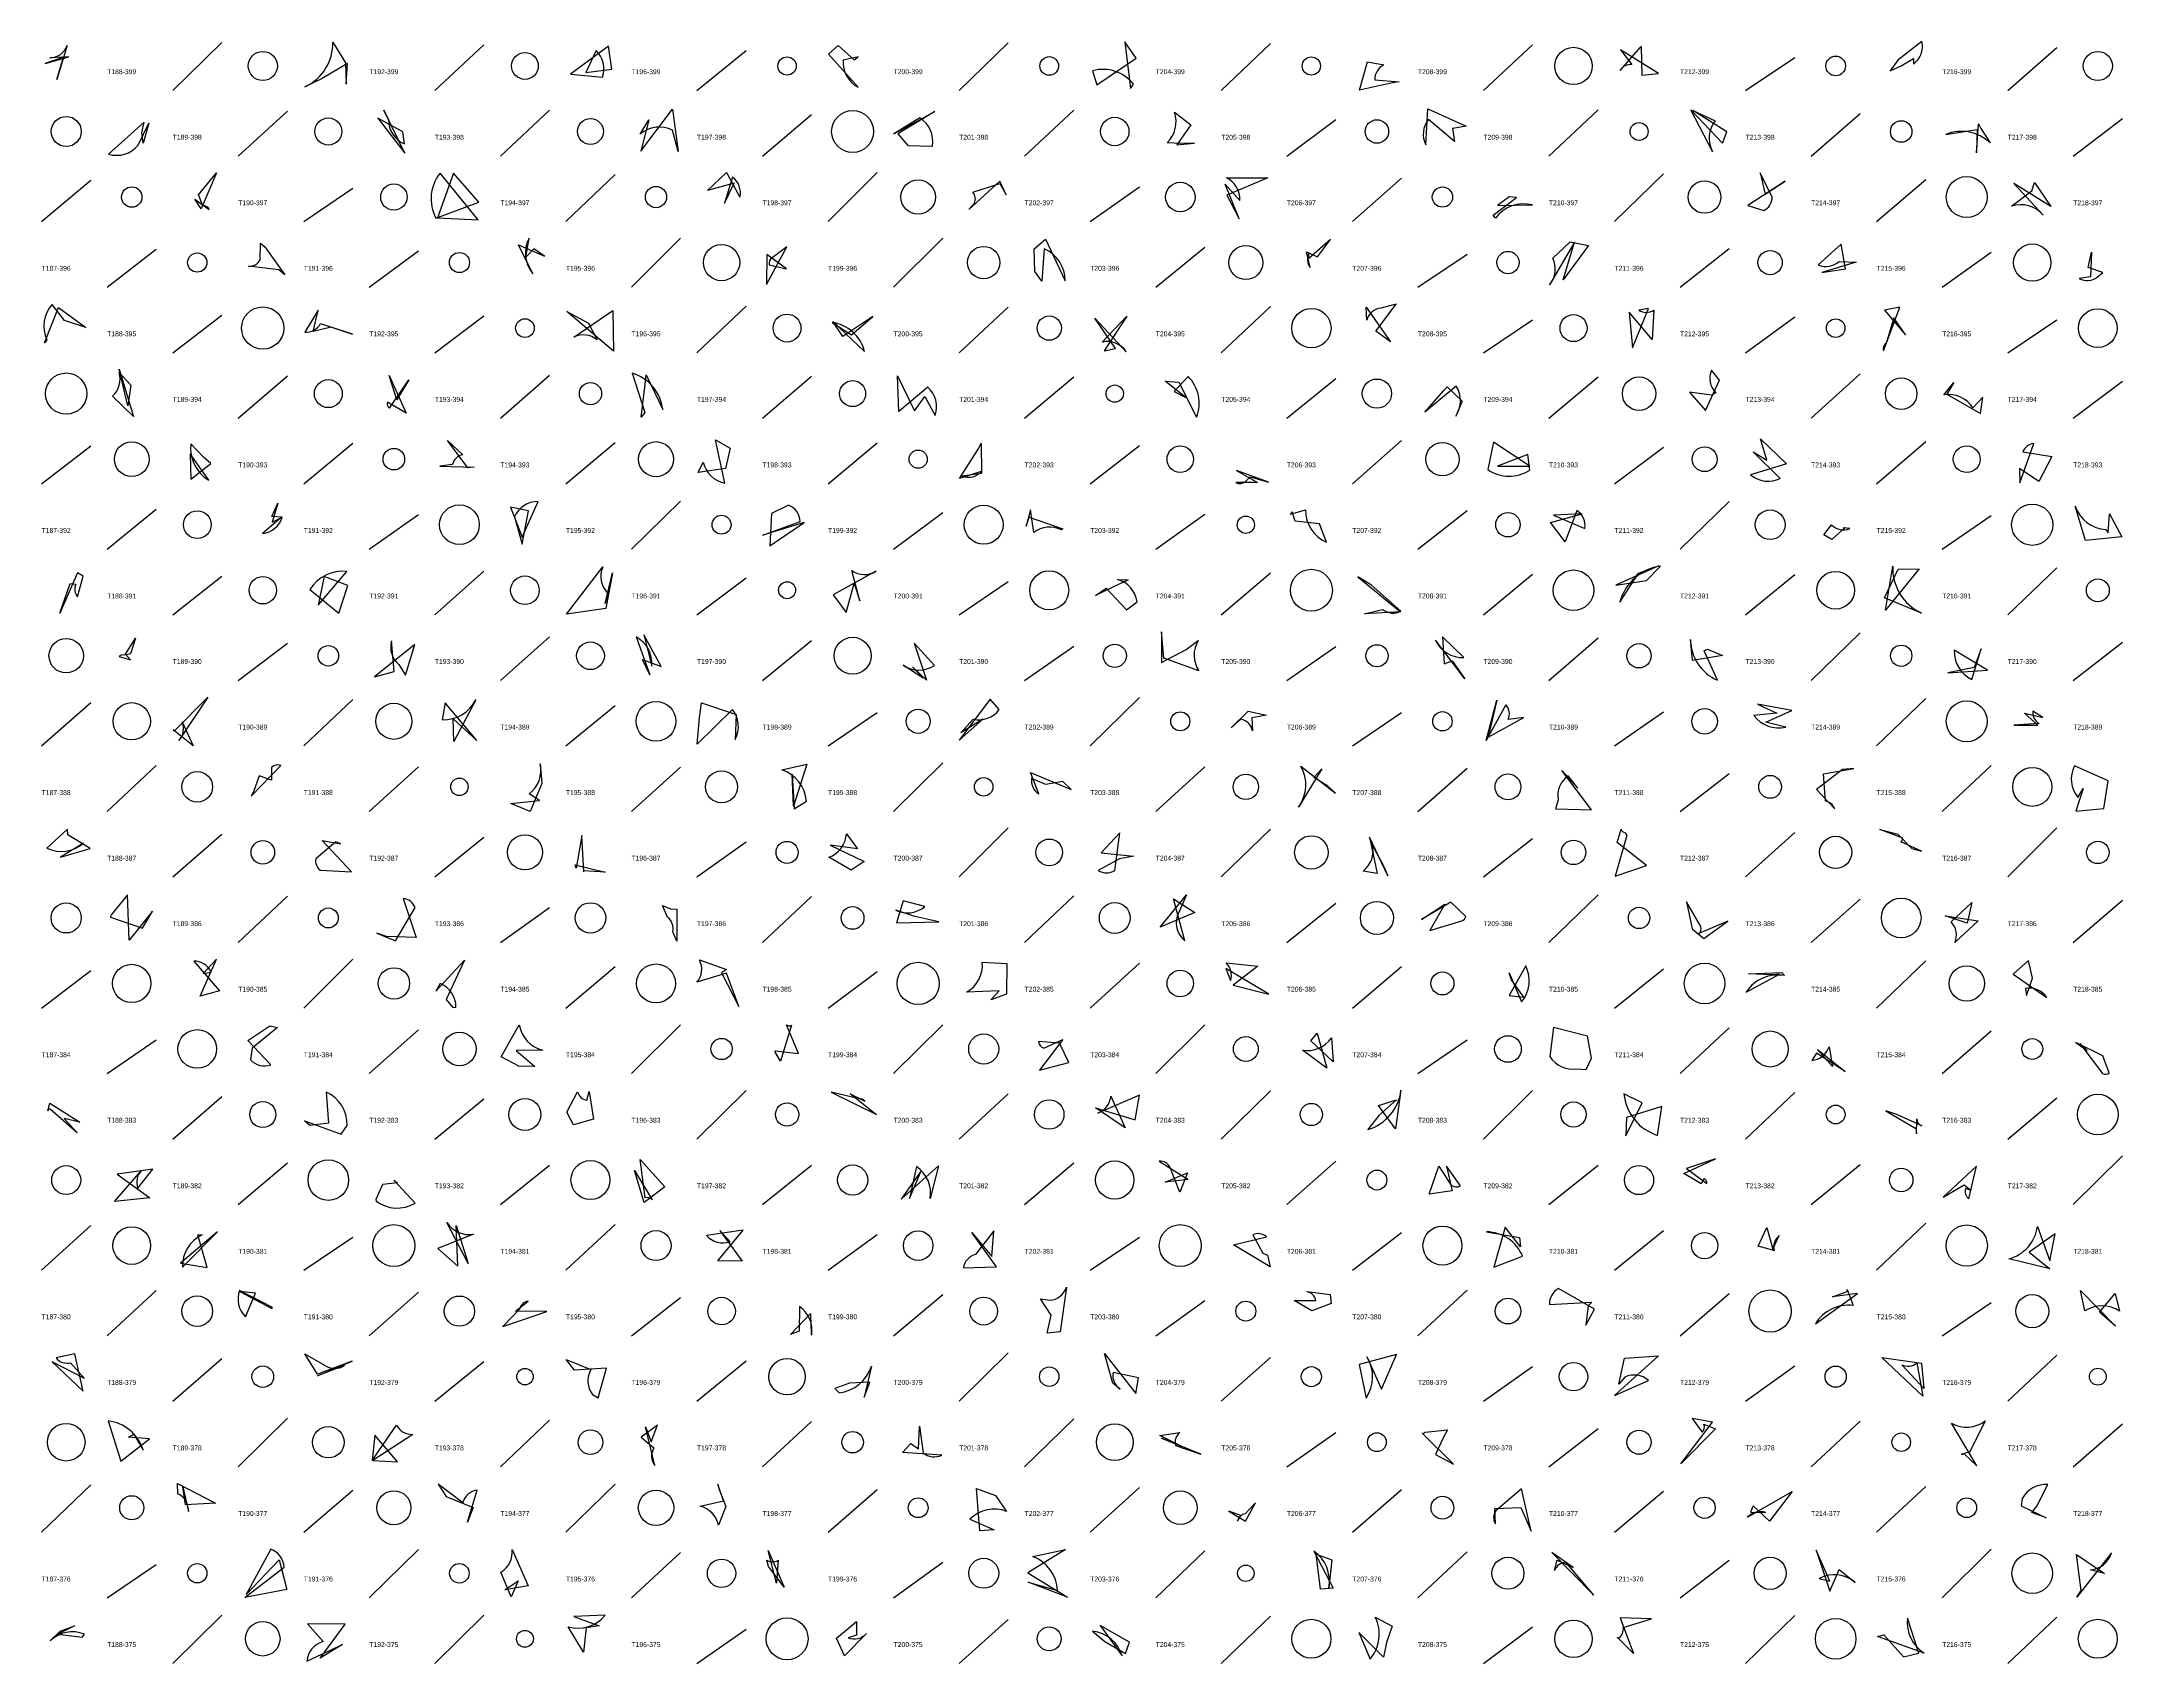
# Model space of a CAD drawing. Header units: millimetres. Extents: x -1 to 9990, y 0 to 15990.
# Drawn here: x 7480 to 8750, y 15000 to 15990 of the extents above; entities that cross this region are included whole.
import ezdxf

# ---------------------------------------------------------------- set-up
doc = ezdxf.new("R2010")
doc.units = ezdxf.units.MM
doc.layers.add('TEXT', color=3, linetype='Continuous')
doc.layers.add('WALL', color=1, linetype='Continuous')

msp = doc.modelspace()

# ---------------------------------------------------------------- linework, layer by layer
for points in [[(7666.6, 15976.6), (7651.3, 15967.4), (7640.7, 15962.3, 0.3), (7657.8, 15989.6), (7665.5, 15976.9), (7665.8, 15963.8)], [(8141.1, 15989.8), (8144.7, 15961.2), (8146.5, 15963.8, 0.3), (8121.5, 15972.1), (8124, 15963.4), (8148, 15979.7)], [(8614.9, 15975), (8622.5, 15979.5), (8622.5, 15976.2, 0.3), (8627.6, 15989.9), (8613, 15978.6), (8608.2, 15972)], [(7482.2, 15976.6), (7496.7, 15980.5), (7485, 15979.9, 0.3), (7495.6, 15987.4), (7489.2, 15966.8), (7493.3, 15980.4)], [(7825.9, 15987.1), (7802.8, 15969.9), (7822.3, 15968.2, 0.3), (7818.4, 15984.5), (7812.2, 15971), (7828.1, 15973.1)], [(7975.9, 15978.8), (7978.4, 15980.5), (7969.2, 15978.6, 0.3), (7978.4, 15962), (7960.2, 15982.3), (7966.2, 15987.4)], [(8284.4, 15960.3), (8289.3, 15977.6), (8299.2, 15975.6, 0.3), (8293.7, 15966.6), (8308.5, 15965.3), (8304.6, 15964.7)], [(8466.9, 15970.5), (8443.7, 15984.9), (8450.6, 15975.8, 0.3), (8443.4, 15972.3), (8456.3, 15986.9), (8456.6, 15969.3)], [(7541.1, 15934.1), (7542.6, 15940.7), (7520.8, 15921.2, 0.3), (7538.9, 15926.6), (7545.4, 15940), (7542, 15927.9)], [(7701.6, 15921.7), (7688.9, 15948.1), (7691.7, 15942.4, 0.3), (7701.4, 15927.4), (7700.5, 15934.7), (7685.3, 15943.2)], [(7865.1, 15948.6), (7868.5, 15922.8), (7865.1, 15935.8, 0.3), (7845.3, 15933.4), (7850.6, 15942.1), (7845.8, 15922.9)], [(8002.6, 15933.6), (8008.7, 15926.5), (8023.7, 15926.1, 0.3), (8016.1, 15943.3), (8000.1, 15933.6), (8025.1, 15947.3)], [(8183.6, 15927.9), (8175.4, 15927.6), (8166.9, 15928.1, 0.3), (8171.4, 15946.8), (8181.5, 15939.1), (8172.8, 15926.8)], [(8341.1, 15936.9), (8342.3, 15928.8), (8326.5, 15942.3, 0.3), (8324.8, 15926.9), (8326.1, 15948.8), (8349.5, 15938.2)], [(8508.5, 15934.9), (8487.8, 15947.8), (8501.5, 15941.5, 0.3), (8499.9, 15922.7), (8486.7, 15948.3), (8506, 15927.9)], [(8662.1, 15939.6), (8663.6, 15936.8), (8669.2, 15928, 0.3), (8642.2, 15933.2), (8661.3, 15936.3), (8660.9, 15922)], [(7577.3, 15887.9), (7573.6, 15893.6), (7582.3, 15887.4, 0.3), (7578.5, 15889.7), (7575.7, 15896.4), (7586.8, 15909.7)], [(7721.6, 15882.4), (7746.5, 15881.1), (7723.2, 15909.6, 0.3), (7720.7, 15882.2), (7746.9, 15891.9), (7731.3, 15909.5)], [(7886.4, 15898.9), (7898, 15910), (7906.2, 15895, 0.3), (7901.7, 15907.1), (7896.7, 15891.3), (7902.6, 15903.4)], [(8064.9, 15904.7), (8046, 15887.4), (8049.3, 15891.2, 0.3), (8048.4, 15898), (8064.8, 15903.3), (8068.7, 15896.3)], [(8210.9, 15881.7), (8202.3, 15902.8), (8211.3, 15892.9, 0.3), (8203.2, 15906.8), (8228.4, 15906.8), (8203.5, 15896.2)], [(8544.1, 15904.6), (8521.3, 15889.9), (8531.1, 15886.7, 0.3), (8536.2, 15895), (8529, 15909.8), (8532, 15896.8)], [(8706.3, 15889.2), (8683.8, 15903.2), (8701.6, 15884, 0.3), (8682.3, 15889.5), (8694.8, 15898.8), (8696.4, 15903.8)], [(8375.7, 15895.2), (8368.5, 15889.9), (8389.9, 15890.2, 0.3), (8367.3, 15882.2), (8365.9, 15883.9), (8380.2, 15894.8)], [(7628.5, 15847.6), (7624.7, 15850.5), (7606.3, 15852.8, 0.3), (7613.4, 15856.7), (7613.6, 15866.9), (7616.2, 15864.6)], [(7780.5, 15863.4), (7775.6, 15858.3), (7777.5, 15869.9, 0.3), (7779.8, 15848.2), (7771, 15865.8), (7787, 15858.9)], [(7922.4, 15841.6), (7934.8, 15864.6), (7925.9, 15857.9, 0.3), (7924, 15853.7), (7934.7, 15851.2), (7922.7, 15860)], [(8085.9, 15863.3), (8092.8, 15869.2), (8104.7, 15843.9, 0.3), (8092, 15863.4), (8090.5, 15843.7), (8086.3, 15849.6)], [(8266.6, 15869), (8253.5, 15857.4), (8253.5, 15860.7, 0.3), (8254.3, 15852), (8252.1, 15861.5), (8258.7, 15858.5)], [(8408.7, 15844.4), (8415.6, 15867.5), (8400.4, 15841.5, 0.3), (8402.3, 15857.7), (8413, 15867.7), (8424.1, 15865.4)], [(8581.1, 15851.1), (8578.3, 15866.3), (8564.4, 15853.6, 0.3), (8577.1, 15855.7), (8587.6, 15855.2), (8566.6, 15848.9)], [(8731.2, 15861.3), (8730.5, 15846.2), (8723.6, 15845.2, 0.3), (8734.7, 15846.1), (8738, 15848.9), (8729.2, 15852)], [(7506.9, 15815.3), (7494, 15819.6), (7486.5, 15829.4, 0.3), (7483.2, 15807.9), (7481.7, 15806.1), (7490.3, 15827.6)], [(7645.7, 15812.9), (7648.8, 15825.9), (7640.6, 15812.6, 0.3), (7650.3, 15817.9), (7669.8, 15811.4), (7656.8, 15815.5)], [(7800.6, 15825.2), (7813.8, 15818.1), (7819.1, 15807.8, 0.3), (7804.9, 15809.5), (7828.6, 15825.8), (7829.1, 15801)], [(8294.3, 15813.1), (8306.8, 15829.6), (8297.3, 15827.2, 0.3), (8288.8, 15819.9), (8288.4, 15827.7), (8303.2, 15806.7)], [(8450.9, 15802.9), (8460.7, 15827), (8454.8, 15825.9, 0.3), (8464, 15826), (8463, 15808.1), (8449, 15824.7)], [(8617.6, 15810.8), (8610.6, 15821.2), (8606.1, 15806.3, 0.3), (8604.2, 15801.2), (8614.1, 15827.8), (8604.8, 15825.9)], [(7969, 15809.9), (7963, 15819.1), (7982.3, 15800.7, 0.3), (7962.5, 15818.5), (7974.3, 15810.9), (7987.4, 15822.1)], [(8135.5, 15802.6), (8122.8, 15821), (8142, 15800.6, 0.3), (8127.3, 15806.5), (8142.3, 15822.3), (8128.5, 15801.1)], [(7527.3, 15789.9), (7536, 15761.1), (7523.2, 15773.5, 0.3), (7527.3, 15787.9), (7534.4, 15780.2), (7532.7, 15767.5)], [(7848.2, 15778.9), (7849, 15786.4), (7859.1, 15765.3, 0.3), (7840.4, 15787.5), (7848.1, 15763.5), (7846, 15760.6)], [(8495.6, 15764.8), (8504.1, 15783.2), (8499.2, 15789.3, 0.3), (8501.8, 15775.5), (8499.3, 15774), (8485.7, 15776)], [(7692.2, 15786), (7702.6, 15763.1), (7691.1, 15769.8, 0.3), (7692.3, 15766.2), (7704.2, 15783.4), (7696.9, 15771.2)], [(8012.8, 15764.6), (8019.1, 15773.3), (8025.4, 15761.7, 0.3), (8020.9, 15778.9), (8003.3, 15764.2), (8002.3, 15785.9)], [(8165.7, 15782.6), (8174.2, 15782.1), (8184.9, 15760.7, 0.3), (8179.7, 15785.5), (8171.2, 15776.3), (8178.4, 15772.6)], [(8337.8, 15779.1), (8347.1, 15770.5), (8343.1, 15761.3, 0.3), (8343.4, 15779.6), (8324.3, 15763.6), (8335.8, 15776.9)], [(8663.4, 15762.8), (8664.9, 15772.8), (8658.8, 15766.3, 0.3), (8641.1, 15774.2), (8647.1, 15781.9), (8642.8, 15774.7)], [(7583.3, 15732.3), (7578.8, 15736.3), (7571.1, 15744.3, 0.3), (7582, 15722.2), (7570.7, 15738.3), (7571.1, 15722.7)], [(7740.1, 15729.8), (7727.7, 15746.5), (7737, 15737.7, 0.3), (7730.8, 15731.8), (7723.1, 15730.8), (7744.1, 15730.2)], [(7897.4, 15729.3), (7880.7, 15726.9), (7883.8, 15733.2, 0.3), (7897.1, 15720.4), (7891.4, 15746.9), (7900.2, 15741.7)], [(8053.4, 15744.8), (8053.6, 15726.3), (8041.6, 15724.7, 0.3), (8054.1, 15727.7), (8040.2, 15723.2), (8052, 15741.7)], [(8388.4, 15730.8), (8366.2, 15745.3), (8362.6, 15728.7, 0.3), (8388.4, 15728.3), (8387.2, 15737.8), (8368.7, 15730.7)], [(8529.1, 15747.4), (8544.9, 15732.1), (8523, 15725.5, 0.3), (8541.2, 15723.3), (8524.7, 15739.4), (8532.9, 15734.4)], [(8687.2, 15729.4), (8687.4, 15720.6), (8695.9, 15744.5, 0.3), (8689.3, 15739.4), (8707, 15736.7), (8699.1, 15721.4)], [(8209.2, 15728), (8222.2, 15720.8), (8208.8, 15720.7, 0.3), (8214.8, 15721.4), (8217.6, 15724.2), (8228.9, 15721)], [(7620.8, 15696.5), (7626.1, 15699.3), (7614.9, 15689.6, 0.3), (7626.9, 15699.7), (7620.6, 15700), (7624.2, 15708.1)], [(7766.1, 15705.8), (7773.4, 15687.3), (7783, 15709.1, 0.3), (7768.6, 15699.8), (7773.3, 15683.1), (7777.2, 15703.5)], [(7945.5, 15696.3), (7920.1, 15688.6), (7943, 15696.9, 0.3), (7935.9, 15706.9), (7925.5, 15701.8), (7924.5, 15682.2)], [(8082.8, 15699.6), (8103.3, 15692.5), (8102.4, 15691.8, 0.3), (8085.6, 15690.2), (8083.6, 15704.1), (8080.9, 15694.1)], [(8243.3, 15702.9), (8242.2, 15701.5), (8251.4, 15704, 0.3), (8264.2, 15684.3), (8259.9, 15695.6), (8245.1, 15697.1)], [(8420.3, 15701.6), (8402.8, 15700.8), (8421.9, 15692.7, 0.3), (8417, 15703.7), (8409.8, 15684.6), (8401, 15696.4)], [(8749.7, 15687.7), (8727.4, 15685.4), (8721.1, 15706.3, 0.3), (8739.9, 15692), (8741.3, 15690.1), (8742.2, 15701.7)], [(8572.7, 15686), (8567.7, 15688.9), (8572.5, 15694.9, 0.3), (8583.6, 15692.6), (8579.6, 15693), (8580.8, 15693.2)], [(7491.1, 15641.1), (7497.4, 15659.1), (7500.9, 15658.7, 0.3), (7502, 15651), (7505.4, 15663.5), (7501.9, 15665.7)], [(7652.4, 15663.3), (7648.8, 15645.9), (7666.3, 15666.4, 0.3), (7643.8, 15655.4), (7661.4, 15641.1), (7666.8, 15657.9)], [(7824.3, 15643.8), (7800.4, 15640.5), (7822.5, 15669.2, 0.3), (7825.5, 15653.1), (7823.9, 15646.9), (7828.4, 15665.7)], [(7975.9, 15659.1), (7979.5, 15648.6), (7974.5, 15667, 0.3), (7989.2, 15666.6), (7963.1, 15652.2), (7971, 15641.5)], [(8129.8, 15656.3), (8142.2, 15643.1), (8148.6, 15648, 0.3), (8136.7, 15661.6), (8143.1, 15661.4), (8123.2, 15651.7)], [(8309.3, 15641.9), (8287.4, 15640.7), (8298.5, 15643.2, 0.3), (8309.5, 15642.3), (8291.7, 15658.2), (8283.4, 15663.2)], [(8440.8, 15658.2), (8459.6, 15661), (8468.1, 15669.8, 0.3), (8443.3, 15647.7), (8454.6, 15665.4), (8467.1, 15669.9)], [(8626, 15668.1), (8605.4, 15642.8), (8609.8, 15669.8, 0.3), (8627.3, 15641.1), (8604.8, 15650.3), (8613.1, 15667.8)], [(7537.4, 15625.7), (7534.2, 15616.2), (7530.8, 15615.4, 0.3), (7527.3, 15614.5), (7534.3, 15612.5), (7531.3, 15615.9)], [(7683.2, 15602.2), (7695.2, 15605.5), (7693.6, 15624.1, 0.3), (7698.1, 15609.6), (7702.1, 15603.2), (7707.8, 15621.9)], [(7858.1, 15608.5), (7847.6, 15627.7), (7852.4, 15608.7, 0.3), (7842.9, 15626.5), (7851.2, 15603.3), (7846.8, 15612.7)], [(8011.5, 15608.3), (8018.1, 15601.3), (8005.9, 15609.2, 0.3), (8025, 15609.1), (8012.5, 15622.6), (8020.1, 15600.2)], [(8163.6, 15611), (8178.5, 15618.8), (8186, 15624.3, 0.3), (8186.4, 15605.8), (8164.9, 15613.6), (8163.5, 15629.6)], [(8341, 15611.9), (8348.7, 15600.9), (8330.7, 15624.6, 0.3), (8348.1, 15613.9), (8335.1, 15626.5), (8336, 15610.1)], [(8506, 15615.1), (8487.6, 15612.2), (8486.4, 15625, 0.3), (8502.9, 15600.1), (8494.8, 15618), (8496.7, 15619)], [(8643.4, 15604.5), (8667.7, 15606.3), (8647.4, 15618.4, 0.3), (8658.1, 15600.6), (8663.9, 15619.2), (8659.5, 15607.8)], [(7561.2, 15569.2), (7581.4, 15589.8), (7563.8, 15563.2, 0.3), (7565.7, 15574.7), (7572.5, 15560.1), (7560.2, 15569.8)], [(7745.6, 15563.2), (7726.3, 15586.2), (7724.5, 15576, 0.3), (7745, 15588.2), (7731.5, 15562.7), (7731.1, 15576.6)], [(7882.7, 15586.2), (7904, 15579.1), (7903.4, 15564, 0.3), (7901.6, 15582.2), (7880.2, 15561), (7881.5, 15577.3)], [(8054.5, 15576.4), (8041, 15567.9), (8048.5, 15576.3, 0.3), (8064.5, 15582.2), (8058.9, 15588.6), (8040, 15563.5)], [(8363, 15565.3), (8384.7, 15577.3), (8375.1, 15576.1, 0.3), (8373.7, 15585), (8361.7, 15563.3), (8368.1, 15587.9)], [(8527.3, 15585.4), (8539.1, 15579.9), (8525.1, 15578.6, 0.3), (8544.5, 15571.5), (8532.4, 15574.4), (8548.2, 15581.7)], [(8227.7, 15578.7), (8218.6, 15577.1), (8219.1, 15569.2, 0.3), (8212, 15576.3), (8206.1, 15571), (8216.4, 15581.2)], [(8690.3, 15580), (8701.5, 15577.3), (8695.3, 15581.1, 0.3), (8699.2, 15573.7), (8683.8, 15572.7), (8698.4, 15572.7)], [(7609.4, 15532), (7607.8, 15529.4), (7626.1, 15548, 0.3), (7620.4, 15546.8), (7620.4, 15539), (7612.7, 15541.8)], [(7766.3, 15524.9), (7783.9, 15526.6), (7777.5, 15530.7, 0.3), (7784.3, 15549.1), (7785.4, 15537), (7778.1, 15520)], [(7938.2, 15542.7), (7939.3, 15521.6), (7946.8, 15526.3, 0.3), (7931.8, 15545.4), (7947, 15548.9), (7938.9, 15523.2)], [(8256.6, 15540.8), (8261.3, 15546.1), (8247.1, 15522.6, 0.3), (8248.6, 15547.7), (8269.7, 15531.1), (8265, 15535.5)], [(8407.9, 15545), (8417.6, 15534.3), (8411.8, 15541.8, 0.3), (8405.7, 15527), (8404.1, 15521.6), (8425.9, 15520.9)], [(8579.1, 15545.6), (8563.3, 15533.3), (8574.4, 15521.5, 0.3), (8568.8, 15526.2), (8567.6, 15542.9), (8586.1, 15546.3)], [(8738.6, 15521.8), (8741.4, 15538.6), (8720.7, 15547.8, 0.3), (8722.9, 15528.6), (8726.1, 15534), (8721.6, 15520.1)], [(8103.4, 15538.3), (8092.9, 15536.4), (8084.2, 15540.1, 0.3), (8088.6, 15530.8), (8083.6, 15543.7), (8108.3, 15533.4)], [(7496.1, 15505.8), (7495.7, 15509.1), (7483.2, 15497.6, 0.3), (7505.5, 15500.7), (7491.5, 15492), (7509.7, 15497.4)], [(8146.6, 15492.6), (8137.8, 15491), (8124.9, 15484, 0.3), (8135, 15484), (8138, 15506.9), (8126.8, 15494.8)], [(8459.6, 15486.9), (8441.7, 15501.1), (8444, 15509.2, 0.3), (8446.5, 15507.2), (8447.6, 15505.3), (8440.4, 15480.4)], [(8621.5, 15497.4), (8627.3, 15495.8), (8614.8, 15501.5, 0.3), (8615.9, 15503.7), (8602, 15509), (8612.9, 15506.2)], [(7662.7, 15500.2), (7659.5, 15501.4), (7647.4, 15491, 0.3), (7650, 15484.2), (7669.1, 15483.1), (7651.3, 15502.2)], [(7805.7, 15487.5), (7824, 15482.9), (7810.6, 15483.8, 0.3), (7811, 15483.1), (7809.8, 15505.3), (7806.3, 15485.3)], [(7982, 15489.5), (7974.2, 15484.1), (7960.5, 15492, 0.3), (7971.2, 15506.4), (7977.9, 15497.1), (7961.2, 15499.5)], [(8290.4, 15504.2), (8295.1, 15482.1), (8286.6, 15483.6, 0.3), (8292.2, 15499.6), (8298.9, 15487.3), (8301.7, 15480.6)], [(7533.4, 15441.4), (7532.4, 15469.1), (7522.7, 15457, 0.3), (7522.1, 15455.4), (7541.5, 15448.7), (7547.6, 15459.1)], [(8162.8, 15449.3), (8178.7, 15469), (8173.1, 15456, 0.3), (8177.7, 15441.1), (8170.9, 15466.7), (8183.8, 15458.3)], [(7684.6, 15445.6), (7695.9, 15441.1), (7707.9, 15461.3, 0.3), (7700.6, 15466.8), (7708.6, 15443.1), (7690.4, 15443.7)], [(7867.7, 15460.4), (7867.8, 15440.9), (7865.2, 15446.5, 0.3), (7862, 15455.5), (7859, 15462.6), (7863.9, 15460.6)], [(8027.6, 15452.7), (8013, 15455.8), (8001.4, 15459.7, 0.3), (8019.1, 15462), (8005.9, 15465.4), (8001.7, 15452.1)], [(8336.5, 15463.3), (8327.2, 15447.3), (8346.8, 15453.3, 0.3), (8349.2, 15455.9), (8340.2, 15464.6), (8322.3, 15454.1)], [(8494.5, 15442.4), (8509.2, 15453.1), (8491.4, 15445.4, 0.3), (8492.7, 15449.8), (8483.9, 15464.9), (8487.5, 15448.4)], [(8641.8, 15456.3), (8662, 15453.2), (8647.7, 15440, 0.3), (8645.5, 15452.6), (8658.2, 15464.5), (8655.3, 15451.9)], [(7586.7, 15429.8), (7578.7, 15421), (7583.4, 15421.9, 0.3), (7572.9, 15428.7), (7588.5, 15410.4), (7576.7, 15407.2)], [(7726.9, 15405.2), (7730.7, 15400.6), (7732.9, 15400.4, 0.3), (7723.3, 15415), (7720.7, 15410.3), (7738.2, 15429.2)], [(7905.6, 15401), (7898.1, 15421.2), (7880, 15415.7, 0.3), (7881.5, 15429.4), (7898.1, 15423.6), (7894.9, 15421.5)], [(8059.3, 15405), (8064.5, 15410.5), (8044.6, 15409.7, 0.3), (8054.1, 15427.9), (8069.1, 15427.1), (8069, 15408.4)], [(8229.1, 15408.4), (8202.8, 15424.2), (8205.6, 15416.9, 0.3), (8203, 15427.5), (8222.3, 15425.5), (8207.2, 15413.9)], [(8377.1, 15417.2), (8375.8, 15421.5), (8383.3, 15403.7, 0.3), (8385.8, 15425.7), (8375.7, 15407.7), (8384.6, 15406.6)], [(8521.9, 15420.9), (8542.1, 15421.6), (8543.8, 15419.8, 0.3), (8520.3, 15409.7), (8540.7, 15420.6), (8535.9, 15420.2)], [(8692.7, 15429), (8683.3, 15420.7), (8703.9, 15406.5, 0.3), (8690.8, 15411.9), (8691.4, 15407.6), (8695.1, 15418.2)], [(7623.9, 15388.2), (7608.6, 15375.5), (7607.5, 15368.4, 0.3), (7619.9, 15365.3), (7605.8, 15380.2), (7619.3, 15389.2)], [(7771.2, 15364.5), (7760.4, 15370.3), (7771.5, 15389.7, 0.3), (7786, 15374.2), (7769.7, 15374), (7781, 15364.3)], [(7928, 15373.9), (7942, 15372.3), (7934.7, 15389.8, 0.3), (7937.7, 15389.5), (7931, 15367.5), (7927.5, 15373.4)], [(8107, 15366.8), (8101.2, 15378.6), (8088.4, 15379.6, 0.3), (8091.8, 15375.5), (8103.2, 15380.7), (8089, 15362.1)], [(8258.5, 15384.6), (8264.4, 15363.2), (8249.5, 15374.3, 0.3), (8267.3, 15381.9), (8268.2, 15367.1), (8254.6, 15380)], [(8423.5, 15382.8), (8402.7, 15388.1), (8400.6, 15370.4, 0.3), (8417.2, 15362.9), (8422.8, 15362.4), (8425.9, 15369.3)], [(8580.7, 15361.3), (8563.3, 15372.5), (8560.5, 15368, 0.3), (8571, 15376.4), (8573.1, 15364.4), (8564, 15374.7)], [(8728.6, 15374.1), (8724.1, 15378.4), (8737.8, 15360, 0.3), (8742, 15360.4), (8738, 15370.9), (8721.5, 15378.9)], [(7493.8, 15332.5), (7501.6, 15323.8), (7485.2, 15338.3, 0.3), (7483.7, 15337.3), (7485, 15341.9), (7503.4, 15330.3)], [(7640.4, 15331.1), (7662.9, 15323), (7666.5, 15328.4, 0.3), (7653.7, 15348.7), (7655.1, 15329.8), (7643.8, 15328.3)], [(7804.7, 15328.8), (7800.5, 15336.5), (7807.1, 15348.9, 0.3), (7812.7, 15343.7), (7814.1, 15349), (7816.8, 15332.1)], [(7989, 15335.3), (7973.4, 15347.6), (7982.4, 15343.1, 0.3), (7978.9, 15344.5), (7961.9, 15348.6), (7989.5, 15335)], [(8147.4, 15331.8), (8150, 15346.9), (8124.7, 15335.9, 0.3), (8132.6, 15346.3), (8141.4, 15326.9), (8123.2, 15339.1)], [(8307, 15343.9), (8296.2, 15334.5), (8289.5, 15325.9, 0.3), (8309.7, 15349.8), (8306.4, 15326.2), (8295.9, 15340.6)], [(8446.9, 15321.9), (8457, 15342.1), (8445.8, 15347.6, 0.3), (8466.3, 15322.3), (8469, 15339.9), (8447.4, 15333.1)], [(8623.9, 15326.5), (8624.4, 15323.3), (8624.6, 15332.3, 0.3), (8627.6, 15328), (8612.4, 15335), (8605.6, 15337.2)], [(7847.8, 15281.4), (7841.8, 15300.8), (7852.7, 15283, 0.3), (7848.3, 15284.1), (7845.3, 15307.6), (7860.3, 15290.8)], [(8004.7, 15283.4), (8027.4, 15303.6), (8022.3, 15283.8, 0.3), (8013.9, 15303.2), (8009.7, 15283.7), (8016.9, 15300.7)], [(8179.4, 15299.5), (8174.7, 15287.6), (8168.6, 15303, 0.3), (8162.2, 15306.5), (8179.9, 15295.4), (8165.8, 15293.7)], [(8326.9, 15286.3), (8332.8, 15303.4), (8340.1, 15292, 0.3), (8346.1, 15291.5), (8337.5, 15303.5), (8340.9, 15288.4)], [(8501.6, 15308), (8484, 15302), (8496.4, 15293, 0.3), (8494.7, 15295.9), (8492.9, 15292.7), (8482.3, 15299.1)], [(7546.1, 15284.2), (7524.4, 15281.9), (7540.9, 15300.8, 0.3), (7538.8, 15290), (7547.8, 15301.6), (7526.2, 15298.5)], [(7688.1, 15292.2), (7683.9, 15283.1), (7684.2, 15282.2, 0.3), (7707.9, 15280.8), (7694.9, 15295), (7697.2, 15293.3)], [(8653.5, 15292), (8657.8, 15288.6), (8654.3, 15289.9, 0.3), (8656.3, 15283.5), (8660.9, 15303.5), (8640.6, 15284.5)], [(7733, 15267.2), (7740.4, 15244.1), (7727.4, 15269.1, 0.3), (7743.6, 15261.9), (7721.8, 15253.2), (7734.1, 15242.5)], [(8373.2, 15266.2), (8366.4, 15241.9), (8383.9, 15248.5, 0.3), (8361.9, 15263.4), (8382, 15259.9), (8382.6, 15254.2)], [(8533, 15266.1), (8536.7, 15252.9), (8540.6, 15261.1, 0.3), (8537.4, 15251.9), (8536.7, 15252.2), (8527.8, 15254.7)], [(8693.2, 15251), (8705.8, 15240.8), (8680.7, 15246.9, 0.3), (8698.2, 15266.6), (8705.7, 15245.8), (8709, 15262.1)], [(7581, 15241.6), (7575.3, 15261.6), (7577.9, 15261.5, 0.3), (7566, 15241.9), (7587.4, 15263.5), (7564.7, 15244.2)], [(7892.7, 15245.8), (7908.2, 15264.5), (7885.8, 15261.2, 0.3), (7900.2, 15257.3), (7894, 15264.2), (7907.6, 15245.4)], [(8059.9, 15248.4), (8061.2, 15264.1), (8049.9, 15249.6, 0.3), (8042.6, 15241.4), (8062.8, 15242.1), (8047.8, 15263)], [(8229.8, 15242.1), (8207.5, 15255.4), (8227.6, 15260.4, 0.3), (8219.2, 15261.6), (8225.3, 15250.3), (8228.3, 15249.1)], [(7620.5, 15216.7), (7620.9, 15217.3), (7600.8, 15227.6, 0.3), (7604.4, 15211.6), (7610.5, 15225.9), (7600.9, 15226.9)], [(8096.1, 15212.5), (8089.6, 15222.5), (8095.4, 15221.6, 0.3), (8105.5, 15229.6), (8101.6, 15202.4), (8093.7, 15201.6)], [(8422.5, 15206.5), (8427.9, 15216.1), (8405.9, 15228.8, 0.3), (8400.4, 15219.1), (8426.1, 15220.4), (8424, 15218.2)], [(8582, 15227), (8582, 15228.3), (8585.7, 15218.4, 0.3), (8562.6, 15207.2), (8588.4, 15225.7), (8573.1, 15223.7)], [(8736, 15214.4), (8745.5, 15225.7), (8748.2, 15214.9, 0.3), (8727.1, 15215.1), (8724.5, 15227.6), (8745.7, 15205.8)], [(7788.3, 15214.8), (7769.2, 15215), (7776.9, 15221.1, 0.3), (7771.8, 15216.5), (7761.5, 15205.7), (7772.9, 15209.4)], [(7949.3, 15213.6), (7949.4, 15205.7), (7949.9, 15200.3, 0.3), (7942.5, 15217.8), (7942.3, 15202.7), (7937.1, 15200.8)], [(8255.2, 15215.1), (8244.4, 15221.4), (8257.8, 15221.5, 0.3), (8252.3, 15226.9), (8266.5, 15225.2), (8267, 15219.7)], [(7505.3, 15166.2), (7500.3, 15189), (7488.9, 15186.4, 0.3), (7497.6, 15183.5), (7506.2, 15173.9), (7486.5, 15184)], [(7648.4, 15176.5), (7640.7, 15188.9), (7652.6, 15182.1, 0.3), (7664.9, 15181.8), (7648.3, 15175.5), (7669.6, 15184.5)], [(7805.2, 15178.9), (7800.1, 15185.5), (7815.2, 15179.3, 0.3), (7816.2, 15164.2), (7819.6, 15162), (7824.8, 15180.1)], [(7973, 15171.1), (7964.2, 15167.7), (7966.7, 15165.2, 0.3), (7986.5, 15181.5), (7982, 15162.4), (7985.5, 15171.6)], [(8147.9, 15164.8), (8149.4, 15174.3), (8134, 15177.5, 0.3), (8138.3, 15167.4), (8133.8, 15171), (8128.8, 15189.1)], [(8306.9, 15188.6), (8284.1, 15182.5), (8288.4, 15161.9, 0.3), (8288.8, 15187.2), (8291.3, 15181.9), (8297.8, 15167.3)], [(8466.8, 15187.7), (8440, 15163.6), (8460.7, 15172.7, 0.3), (8446.3, 15174.7), (8442.6, 15170.4), (8446.2, 15186.2)], [(8627.3, 15183.2), (8628.9, 15167.7), (8615.3, 15182.3, 0.3), (8624.6, 15183.4), (8628.3, 15163), (8603.2, 15186.7)], [(7533, 15138.1), (7536.3, 15140), (7541.9, 15130.2, 0.3), (7520.6, 15148), (7528.3, 15123.5), (7545.8, 15137.1)], [(7683.4, 15139.3), (7681.8, 15123.8), (7696.7, 15145.4, 0.3), (7706.5, 15139.8), (7682.1, 15123.9), (7697.3, 15123)], [(7855.9, 15145.3), (7845.9, 15138), (7853.6, 15131.5, 0.3), (7854.3, 15120.7), (7848.6, 15144.3), (7852, 15135.2)], [(8015.3, 15131), (8015.8, 15144.7), (8018, 15128.6, 0.3), (8029.4, 15127.1), (8005.5, 15128.7), (8010.6, 15134.3)], [(8176, 15132.4), (8162.6, 15139), (8174.8, 15141, 0.3), (8172, 15133), (8187.5, 15127.8), (8163.5, 15137.4)], [(8330.8, 15127.5), (8341.8, 15121.5), (8322.6, 15140.6, 0.3), (8324.5, 15141.1), (8338.1, 15142.6), (8335, 15136.8)], [(8499.8, 15147.2), (8487.4, 15149.4), (8493.5, 15141.1, 0.3), (8494.6, 15146.1), (8501.7, 15143.1), (8480.4, 15121.8)], [(8653.5, 15128), (8661.2, 15120.5), (8645.6, 15146.6, 0.3), (8666.3, 15148), (8656.9, 15129.1), (8651.7, 15127.4)], [(7567.8, 15096.7), (7566.2, 15107.8), (7569.7, 15092.7, 0.3), (7563.2, 15103.5), (7562.9, 15109.7), (7586.1, 15097.8)], [(7743.4, 15095.2), (7740, 15086.1), (7745.9, 15105.8, 0.3), (7737, 15097.9), (7722, 15109.3), (7727, 15101.8)], [(7893.5, 15106.1), (7897.7, 15095.8), (7893.1, 15084.3, 0.3), (7881.9, 15095.9), (7896.1, 15099.2), (7892.8, 15109.4)], [(8050.6, 15106.7), (8062.3, 15102.4), (8069, 15092.8, 0.3), (8046.6, 15088), (8061.4, 15081.6), (8052.7, 15080.9)], [(8389.1, 15080.7), (8383.3, 15106.5), (8367.5, 15093.1, 0.3), (8367.3, 15085.2), (8367, 15094.6), (8382.8, 15095.2)], [(8524.7, 15096.2), (8523.1, 15092.2), (8532.4, 15092, 0.3), (8521.2, 15089.2), (8548.4, 15105), (8534.7, 15086.9)], [(8694.8, 15092), (8697.7, 15096), (8704.5, 15109.1, 0.3), (8688.9, 15100.7), (8688.3, 15096.2), (8703.4, 15088.8)], [(8214.7, 15086.9), (8220.8, 15097.9), (8214.7, 15091.4, 0.3), (8210, 15086.8), (8212, 15090.3), (8204.7, 15093)], [(7629.6, 15045), (7604, 15040.2), (7628, 15058.7, 0.3), (7619.9, 15069.7), (7604.9, 15042), (7624.9, 15063.2)], [(7770.8, 15050.3), (7766.5, 15040.7), (7760.3, 15055.7, 0.3), (7767.2, 15069.5), (7777, 15047.4), (7762.7, 15044.8)], [(7933.3, 15046.5), (7923.6, 15059.1), (7922.6, 15063.1, 0.3), (7929.5, 15062.9), (7928.5, 15048.9), (7923.4, 15068.8)], [(8106.1, 15040.5), (8082.2, 15049.6), (8100.1, 15044.5, 0.3), (8084.9, 15065.2), (8105, 15069.6), (8082, 15055.3)], [(8258, 15066.6), (8267.5, 15063.3), (8265.6, 15046.1, 0.3), (8256.4, 15068.5), (8268.4, 15045.9), (8260.6, 15045.3)], [(8401.8, 15067.6), (8427.4, 15041.6), (8410.4, 15061.7, 0.3), (8403.4, 15056.6), (8405.1, 15063), (8414.7, 15058.6)], [(8571.5, 15044), (8577.1, 15057.4), (8587, 15049.4, 0.3), (8565, 15051.9), (8571.4, 15050.1), (8563.1, 15069.2)], [(8722, 15066.4), (8739, 15054.8), (8730.3, 15057, 0.3), (8743.4, 15067.4), (8722.2, 15040.4), (8724.9, 15044.4)], [(7665.2, 15024), (7642.3, 15024.2), (7651.8, 15013.4, 0.3), (7641.8, 15001.3), (7663.7, 15011.6), (7650, 15003.1)], [(7812.3, 15021.8), (7810.7, 15006.8), (7801.3, 15022.4, 0.3), (7824, 15029.4), (7804.9, 15028.6), (7820.3, 15023)], [(7977.3, 15025.5), (7977.3, 15017.2), (7972.3, 15015.6, 0.3), (7983.5, 15018.2), (7970, 15004.6), (7965.2, 15015.3)], [(8299.1, 15003.7), (8284, 15018.9), (8290.8, 15002.6, 0.3), (8294, 15028.2), (8304.3, 15022.8), (8300.8, 15012.7)], [(8451.7, 15006.1), (8441.6, 15016), (8442.5, 15015.3, 0.3), (8445.3, 15021.9), (8462.5, 15027.2), (8443.4, 15027.9)], [(8616.5, 15004), (8625.7, 15006.3), (8618.9, 15027.6, 0.3), (8629.1, 15006.3), (8600.6, 15016.4), (8604.5, 15017.4)], [(7490, 15017.8), (7504.7, 15016.1), (7506.1, 15017.8, 0.3), (7485.2, 15013.8), (7491.4, 15019.7), (7500.1, 15022.9)], [(8144, 15013), (8126.1, 15023.1), (8139.5, 15004.6, 0.3), (8121.5, 15019.6), (8129, 15013.3), (8141.6, 15006)]]:
    msp.add_lwpolyline(points, format="xyb", close=True)
for centre, radius in [((7615, 15975), 8.88), ((7775, 15975), 8.16), ((7935, 15975), 5.58), ((8095, 15975), 5.69), ((8255, 15975), 5.57), ((8415, 15975), 11.4), ((8575, 15975), 6.01), ((8735, 15975), 8.87), ((7495, 15935), 9.17), ((7655, 15935), 8.25), ((7815, 15935), 7.9), ((7975, 15935), 12.8), ((8135, 15935), 8.66), ((8295, 15935), 7.17), ((8455, 15935), 5.49), ((8615, 15935), 6.55), ((7535, 15895), 6.22), ((7695, 15895), 8.04), ((7855, 15895), 6.49), ((8015, 15895), 10.5), ((8175, 15895), 9.02), ((8335, 15895), 6.19), ((8495, 15895), 9.93), ((8655, 15895), 12.5), ((7895, 15855), 11.1), ((8055, 15855), 9.88), ((8215, 15855), 10.4), ((8535, 15855), 7.41), ((8695, 15855), 11.4), ((7575, 15855), 5.87), ((7735, 15855), 6.14), ((8375, 15855), 6.82), ((7615, 15815), 12.9), ((8255, 15815), 12), ((8735, 15815), 11.8), ((7775, 15815), 5.7), ((7935, 15815), 8.49), ((8095, 15815), 7.41), ((8415, 15815), 8.24), ((8575, 15815), 5.67), ((7495, 15775), 12.6), ((7655, 15775), 8.54), ((7815, 15775), 6.77), ((7975, 15775), 7.94), ((8135, 15775), 5.28), ((8295, 15775), 8.92), ((8455, 15775), 10.2), ((8615, 15775), 9.63), ((7535, 15735), 10.6), ((7695, 15735), 6.57), ((7855, 15735), 10.7), ((8015, 15735), 5.54), ((8175, 15735), 8.09), ((8335, 15735), 10.2), ((8495, 15735), 7.58), ((8655, 15735), 8.19), ((7575, 15695), 8.47), ((7735, 15695), 12.1), ((7895, 15695), 5.78), ((8055, 15695), 11.9), ((8215, 15695), 5.27), ((8375, 15695), 7.47), ((8535, 15695), 9.08), ((8695, 15695), 12.6), ((7615, 15655), 8.37), ((7775, 15655), 8.73), ((7935, 15655), 5.16), ((8095, 15655), 11.9), ((8255, 15655), 12.8), ((8415, 15655), 12.4), ((8575, 15655), 11.5), ((8735, 15655), 6.99), ((7495, 15615), 10.5), ((7655, 15615), 6.26), ((7815, 15615), 8.46), ((7975, 15615), 11.3), ((8135, 15615), 7.09), ((8295, 15615), 6.78), ((8455, 15615), 7.42), ((8615, 15615), 6.51), ((7535, 15575), 11.4), ((7695, 15575), 11), ((7855, 15575), 12.1), ((8655, 15575), 12.5), ((8015, 15575), 7.36), ((8175, 15575), 5.8), ((8335, 15575), 5.9), ((8495, 15575), 7.81), ((8695, 15535), 11.9), ((7575, 15535), 9.33), ((7735, 15535), 5.31), ((7895, 15535), 9.75), ((8055, 15535), 5.65), ((8215, 15535), 7.76), ((8375, 15535), 7.9), ((8535, 15535), 6.98), ((7615, 15495), 7.2), ((7775, 15495), 10.7), ((7935, 15495), 6.72), ((8095, 15495), 8.15), ((8255, 15495), 10.2), ((8415, 15495), 7.49), ((8575, 15495), 9.8), ((8735, 15495), 6.87), ((7495, 15455), 9.2), ((7655, 15455), 6.07), ((7815, 15455), 9.28), ((7975, 15455), 6.94), ((8135, 15455), 9.42), ((8295, 15455), 10.1), ((8455, 15455), 6.51), ((8615, 15455), 12.1), ((7535, 15415), 11.7), ((7695, 15415), 9.61), ((7855, 15415), 11.9), ((8015, 15415), 12.9), ((8175, 15415), 8.11), ((8335, 15415), 7.01), ((8495, 15415), 12.4), ((8655, 15415), 10.8), ((7575, 15375), 11.8), ((7735, 15375), 10.2), ((7895, 15375), 6.48), ((8055, 15375), 9.16), ((8215, 15375), 7.59), ((8375, 15375), 8.13), ((8535, 15375), 11), ((8695, 15375), 6.35), ((7615, 15335), 7.97), ((7775, 15335), 9.74), ((7935, 15335), 7.08), ((8095, 15335), 9.01), ((8255, 15335), 6.78), ((8415, 15335), 7.7), ((8735, 15335), 12.4), ((8575, 15335), 5.73), ((7495, 15295), 8.85), ((7655, 15295), 12.4), ((7815, 15295), 11.9), ((7975, 15295), 9.24), ((8135, 15295), 11.7), ((8455, 15295), 8.91), ((8295, 15295), 6.07), ((8615, 15295), 7.18), ((7535, 15255), 11.5), ((7695, 15255), 12.8), ((8175, 15255), 12.8), ((8335, 15255), 11.9), ((8655, 15255), 12.6), ((7855, 15255), 9.16), ((8015, 15255), 9.02), ((8495, 15255), 8.02), ((8535, 15215), 12.9), ((7575, 15215), 9.36), ((7735, 15215), 9.23), ((7895, 15215), 8.43), ((8055, 15215), 8.48), ((8215, 15215), 6.08), ((8375, 15215), 7.82), ((8695, 15215), 10.1), ((7615, 15175), 6.62), ((7775, 15175), 5.02), ((7935, 15175), 11.1), ((8095, 15175), 5.94), ((8255, 15175), 6.13), ((8415, 15175), 8.66), ((8575, 15175), 6.5), ((8735, 15175), 5.17), ((7495, 15135), 11.5), ((7655, 15135), 9.62), ((7815, 15135), 7.55), ((7975, 15135), 6.56), ((8135, 15135), 11.2), ((8295, 15135), 5.74), ((8455, 15135), 7.37), ((8615, 15135), 5.62), ((7535, 15095), 7.36), ((7695, 15095), 10.4), ((7855, 15095), 10.8), ((8015, 15095), 6.03), ((8175, 15095), 10.3), ((8335, 15095), 6.98), ((8495, 15095), 6.47), ((8655, 15095), 6.04), ((7895, 15055), 8.67), ((8055, 15055), 9.14), ((8375, 15055), 9.77), ((8535, 15055), 9.83), ((8695, 15055), 12.4), ((7575, 15055), 5.9), ((7735, 15055), 5.96), ((8215, 15055), 5.02), ((7615, 15015), 10.5), ((7935, 15015), 12.8), ((8255, 15015), 11.9), ((8415, 15015), 11.4), ((8575, 15015), 12.4), ((8735, 15015), 11.9), ((7775, 15015), 5.15), ((8095, 15015), 7.31)]:
    msp.add_circle(centre, radius)
at = {"layer": 'WALL'}
for p, q in [((7560, 15960), (7590, 15989.3)), ((7720, 15960), (7750, 15987.8)), ((7880, 15960), (7910, 15984.4)), ((8040, 15960), (8070, 15989.2)), ((8200, 15960), (8230, 15988.7)), ((8360, 15960), (8390, 15987.8)), ((8520, 15960), (8550, 15980.2)), ((8680, 15960), (8710, 15986.3)), ((7600, 15920), (7630, 15947.5)), ((7760, 15920), (7790, 15948.1)), ((7920, 15920), (7950, 15945.3)), ((8080, 15920), (8110, 15948.1)), ((8240, 15920), (8270, 15942.3)), ((8400, 15920), (8430, 15948.2)), ((8560, 15920), (8590, 15945.9)), ((8720, 15920), (8750, 15943)), ((7480, 15880), (7510, 15905.3)), ((7800, 15880), (7830, 15908.7)), ((7960, 15880), (7990, 15909.9)), ((8120, 15880), (8150, 15901.3)), ((8280, 15880), (8310, 15906.5)), ((8440, 15880), (8470, 15909.1)), ((8600, 15880), (8630, 15905.8)), ((7640, 15880), (7670, 15900.4)), ((7520, 15840), (7550, 15863.2)), ((7840, 15840), (7870, 15869.8)), ((8000, 15840), (8030, 15869.9)), ((8160, 15840), (8190, 15864.5)), ((8480, 15840), (8510, 15863.6)), ((7680, 15840), (7710, 15862.1)), ((8320, 15840), (8350, 15860.1)), ((8640, 15840), (8670, 15861.3)), ((7880, 15800), (7910, 15828.4)), ((8040, 15800), (8070, 15827.7)), ((8200, 15800), (8230, 15828.2)), ((7560, 15800), (7590, 15823)), ((7720, 15800), (7750, 15822.5)), ((8360, 15800), (8390, 15820.1)), ((8520, 15800), (8550, 15821.9)), ((8680, 15800), (8710, 15820.1)), ((7760, 15760), (7790, 15786.2)), ((8560, 15760), (8590, 15787.1)), ((7600, 15760), (7630, 15785.9)), ((7920, 15760), (7950, 15785.6)), ((8080, 15760), (8110, 15785.3)), ((8240, 15760), (8270, 15784.3)), ((8400, 15760), (8430, 15785.2)), ((8720, 15760), (8750, 15782.6)), ((7480, 15720), (7510, 15743.1)), ((7640, 15720), (7670, 15744.7)), ((7800, 15720), (7830, 15745.2)), ((7960, 15720), (7990, 15745)), ((8120, 15720), (8150, 15743.4)), ((8280, 15720), (8310, 15746.3)), ((8440, 15720), (8470, 15742.4)), ((8600, 15720), (8630, 15745.8)), ((7520, 15680), (7550, 15704.4)), ((7680, 15680), (7710, 15701.3)), ((7840, 15680), (7870, 15709.4)), ((8000, 15680), (8030, 15702.4)), ((8160, 15680), (8190, 15701.5)), ((8320, 15680), (8350, 15703.6)), ((8480, 15680), (8510, 15709.1)), ((8640, 15680), (8670, 15700.6)), ((7560, 15640), (7590, 15663.6)), ((7720, 15640), (7750, 15666.7)), ((7880, 15640), (7910, 15662.6)), ((8040, 15640), (8070, 15660.3)), ((8200, 15640), (8230, 15665.7)), ((8360, 15640), (8390, 15664.9)), ((8520, 15640), (8550, 15664.6)), ((8680, 15640), (8710, 15668.7)), ((7600, 15600), (7630, 15622.8)), ((7760, 15600), (7790, 15626.5)), ((7920, 15600), (7950, 15624.4)), ((8400, 15600), (8430, 15626)), ((8560, 15600), (8590, 15629)), ((8720, 15600), (8750, 15623.3)), ((8080, 15600), (8110, 15620.8)), ((8240, 15600), (8270, 15620.6)), ((7480, 15560), (7510, 15586.5)), ((7640, 15560), (7670, 15588.4)), ((7800, 15560), (7830, 15584.7)), ((8120, 15560), (8150, 15589.6)), ((8600, 15560), (8630, 15589)), ((7960, 15560), (7990, 15580.3)), ((8280, 15560), (8310, 15580.3)), ((8440, 15560), (8470, 15580.7)), ((7520, 15520), (7550, 15548.1)), ((7680, 15520), (7710, 15547.3)), ((7840, 15520), (7870, 15547)), ((8000, 15520), (8030, 15549.6)), ((8160, 15520), (8190, 15547.3)), ((8320, 15520), (8350, 15546.4)), ((8640, 15520), (8670, 15548)), ((8480, 15520), (8510, 15543.1)), ((8040, 15480), (8070, 15509.9)), ((8200, 15480), (8230, 15509.1)), ((8520, 15480), (8550, 15507.1)), ((8680, 15480), (8710, 15509.9)), ((7560, 15480), (7590, 15506.2)), ((7720, 15480), (7750, 15504.2)), ((7880, 15480), (7910, 15501.5)), ((8360, 15480), (8390, 15503.4)), ((8400, 15440), (8430, 15469)), ((7600, 15440), (7630, 15468.3)), ((7760, 15440), (7790, 15461.3)), ((7920, 15440), (7950, 15468.1)), ((8080, 15440), (8110, 15468.4)), ((8240, 15440), (8270, 15464)), ((8560, 15440), (8590, 15466.5)), ((8720, 15440), (8750, 15465.8)), ((7480, 15400), (7510, 15422.9)), ((7640, 15400), (7670, 15429.9)), ((7800, 15400), (7830, 15425.4)), ((7960, 15400), (7990, 15422.4)), ((8120, 15400), (8150, 15427.3)), ((8280, 15400), (8310, 15425.3)), ((8440, 15400), (8470, 15424)), ((8600, 15400), (8630, 15428.9)), ((7520, 15360), (7550, 15380.6)), ((7680, 15360), (7710, 15386.6)), ((7840, 15360), (7870, 15389.7)), ((8000, 15360), (8030, 15389.7)), ((8160, 15360), (8190, 15389.8)), ((8320, 15360), (8350, 15380.6)), ((8480, 15360), (8510, 15387.9)), ((8640, 15360), (8670, 15386.1)), ((7560, 15320), (7590, 15346)), ((7720, 15320), (7750, 15344.6)), ((7880, 15320), (7910, 15349.6)), ((8040, 15320), (8070, 15347.7)), ((8200, 15320), (8230, 15349.5)), ((8360, 15320), (8390, 15349.6)), ((8520, 15320), (8550, 15348.4)), ((8680, 15320), (8710, 15345.1)), ((7600, 15280), (7630, 15305.6)), ((7760, 15280), (7790, 15304.1)), ((7920, 15280), (7950, 15304)), ((8080, 15280), (8110, 15305.5)), ((8240, 15280), (8270, 15306.5)), ((8400, 15280), (8430, 15304)), ((8560, 15280), (8590, 15304.6)), ((8720, 15280), (8750, 15309.7)), ((7480, 15240), (7510, 15267.3)), ((7800, 15240), (7830, 15267.9)), ((8600, 15240), (8630, 15268.6)), ((7640, 15240), (7670, 15260.1)), ((7960, 15240), (7990, 15261.7)), ((8120, 15240), (8150, 15260.2)), ((8280, 15240), (8310, 15263)), ((8440, 15240), (8470, 15264.3)), ((7520, 15200), (7550, 15227.6)), ((8320, 15200), (8350, 15227.8)), ((7680, 15200), (7710, 15226.6)), ((7840, 15200), (7870, 15223.3)), ((8000, 15200), (8030, 15225.1)), ((8160, 15200), (8190, 15221.5)), ((8480, 15200), (8510, 15225.8)), ((8640, 15200), (8670, 15220.3)), ((8040, 15160), (8070, 15189.5)), ((7560, 15160), (7590, 15186.1)), ((7720, 15160), (7750, 15184.2)), ((7880, 15160), (7910, 15184.6)), ((8200, 15160), (8230, 15186.6)), ((8360, 15160), (8390, 15181.2)), ((8520, 15160), (8550, 15181.6)), ((8680, 15160), (8710, 15188.2)), ((7600, 15120), (7630, 15149.7)), ((7760, 15120), (7790, 15148.5)), ((7920, 15120), (7950, 15147.6)), ((8080, 15120), (8110, 15149.3)), ((8240, 15120), (8270, 15141)), ((8400, 15120), (8430, 15143.4)), ((8560, 15120), (8590, 15147.9)), ((8720, 15120), (8750, 15146.2)), ((7480, 15080), (7510, 15108.9)), ((7640, 15080), (7670, 15105.8)), ((7800, 15080), (7830, 15109.3)), ((7960, 15080), (7990, 15106.1)), ((8120, 15080), (8150, 15107.3)), ((8280, 15080), (8310, 15106.1)), ((8440, 15080), (8470, 15105.1)), ((8600, 15080), (8630, 15108)), ((7680, 15040), (7710, 15069.5)), ((7840, 15040), (7870, 15067.7)), ((8160, 15040), (8190, 15068.7)), ((8320, 15040), (8350, 15068.1)), ((8480, 15040), (8510, 15062.9)), ((8640, 15040), (8670, 15069.7)), ((7520, 15040), (7550, 15060.3)), ((8000, 15040), (8030, 15061.8)), ((7560, 15000), (7590, 15029.5)), ((7720, 15000), (7750, 15029.4)), ((8040, 15000), (8070, 15026.7)), ((8200, 15000), (8230, 15028.9)), ((8520, 15000), (8550, 15029.2)), ((8680, 15000), (8710, 15028.2)), ((7880, 15000), (7910, 15020.8)), ((8360, 15000), (8390, 15022.3))]:
    msp.add_line(p, q, dxfattribs=at)

# ---------------------------------------------------------------- texts
at = {"layer": 'TEXT'}
for s, p in [('T188-399', (7520, 15970)), ('T192-399', (7680, 15970)), ('T196-399', (7840, 15970)), ('T200-399', (8000, 15970)), ('T204-399', (8160, 15970)), ('T208-399', (8320, 15970)), ('T212-399', (8480, 15970)), ('T216-399', (8640, 15970)), ('T189-398', (7560, 15930)), ('T193-398', (7720, 15930)), ('T197-398', (7880, 15930)), ('T201-398', (8040, 15930)), ('T205-398', (8200, 15930)), ('T209-398', (8360, 15930)), ('T213-398', (8520, 15930)), ('T217-398', (8680, 15930)), ('T190-397', (7600, 15890)), ('T194-397', (7760, 15890)), ('T198-397', (7920, 15890)), ('T202-397', (8080, 15890)), ('T206-397', (8240, 15890)), ('T210-397', (8400, 15890)), ('T214-397', (8560, 15890)), ('T218-397', (8720, 15890)), ('T187-396', (7480, 15850)), ('T191-396', (7640, 15850)), ('T195-396', (7800, 15850)), ('T199-396', (7960, 15850)), ('T203-396', (8120, 15850)), ('T207-396', (8280, 15850)), ('T211-396', (8440, 15850)), ('T215-396', (8600, 15850)), ('T188-395', (7520, 15810)), ('T192-395', (7680, 15810)), ('T196-395', (7840, 15810)), ('T200-395', (8000, 15810)), ('T204-395', (8160, 15810)), ('T208-395', (8320, 15810)), ('T212-395', (8480, 15810)), ('T216-395', (8640, 15810)), ('T189-394', (7560, 15770)), ('T193-394', (7720, 15770)), ('T197-394', (7880, 15770)), ('T201-394', (8040, 15770)), ('T205-394', (8200, 15770)), ('T209-394', (8360, 15770)), ('T213-394', (8520, 15770)), ('T217-394', (8680, 15770)), ('T190-393', (7600, 15730)), ('T194-393', (7760, 15730)), ('T198-393', (7920, 15730)), ('T202-393', (8080, 15730)), ('T206-393', (8240, 15730)), ('T210-393', (8400, 15730)), ('T214-393', (8560, 15730)), ('T218-393', (8720, 15730)), ('T187-392', (7480, 15690)), ('T191-392', (7640, 15690)), ('T195-392', (7800, 15690)), ('T199-392', (7960, 15690)), ('T203-392', (8120, 15690)), ('T207-392', (8280, 15690)), ('T211-392', (8440, 15690)), ('T215-392', (8600, 15690)), ('T188-391', (7520, 15650)), ('T192-391', (7680, 15650)), ('T196-391', (7840, 15650)), ('T200-391', (8000, 15650)), ('T204-391', (8160, 15650)), ('T208-391', (8320, 15650)), ('T212-391', (8480, 15650)), ('T216-391', (8640, 15650)), ('T189-390', (7560, 15610)), ('T193-390', (7720, 15610)), ('T197-390', (7880, 15610)), ('T201-390', (8040, 15610)), ('T205-390', (8200, 15610)), ('T209-390', (8360, 15610)), ('T213-390', (8520, 15610)), ('T217-390', (8680, 15610)), ('T190-389', (7600, 15570)), ('T194-389', (7760, 15570)), ('T198-389', (7920, 15570)), ('T202-389', (8080, 15570)), ('T206-389', (8240, 15570)), ('T210-389', (8400, 15570)), ('T214-389', (8560, 15570)), ('T218-389', (8720, 15570)), ('T187-388', (7480, 15530)), ('T191-388', (7640, 15530)), ('T195-388', (7800, 15530)), ('T199-388', (7960, 15530)), ('T203-388', (8120, 15530)), ('T207-388', (8280, 15530)), ('T211-388', (8440, 15530)), ('T215-388', (8600, 15530)), ('T188-387', (7520, 15490)), ('T192-387', (7680, 15490)), ('T196-387', (7840, 15490)), ('T200-387', (8000, 15490)), ('T204-387', (8160, 15490)), ('T208-387', (8320, 15490)), ('T212-387', (8480, 15490)), ('T216-387', (8640, 15490)), ('T189-386', (7560, 15450)), ('T193-386', (7720, 15450)), ('T197-386', (7880, 15450)), ('T201-386', (8040, 15450)), ('T205-386', (8200, 15450)), ('T209-386', (8360, 15450)), ('T213-386', (8520, 15450)), ('T217-386', (8680, 15450)), ('T190-385', (7600, 15410)), ('T194-385', (7760, 15410)), ('T198-385', (7920, 15410)), ('T202-385', (8080, 15410)), ('T206-385', (8240, 15410)), ('T210-385', (8400, 15410)), ('T214-385', (8560, 15410)), ('T218-385', (8720, 15410)), ('T187-384', (7480, 15370)), ('T191-384', (7640, 15370)), ('T195-384', (7800, 15370)), ('T199-384', (7960, 15370)), ('T203-384', (8120, 15370)), ('T207-384', (8280, 15370)), ('T211-384', (8440, 15370)), ('T215-384', (8600, 15370)), ('T188-383', (7520, 15330)), ('T192-383', (7680, 15330)), ('T196-383', (7840, 15330)), ('T200-383', (8000, 15330)), ('T204-383', (8160, 15330)), ('T208-383', (8320, 15330)), ('T212-383', (8480, 15330)), ('T216-383', (8640, 15330)), ('T189-382', (7560, 15290)), ('T193-382', (7720, 15290)), ('T197-382', (7880, 15290)), ('T201-382', (8040, 15290)), ('T205-382', (8200, 15290)), ('T209-382', (8360, 15290)), ('T213-382', (8520, 15290)), ('T217-382', (8680, 15290)), ('T190-381', (7600, 15250)), ('T194-381', (7760, 15250)), ('T198-381', (7920, 15250)), ('T202-381', (8080, 15250)), ('T206-381', (8240, 15250)), ('T210-381', (8400, 15250)), ('T214-381', (8560, 15250)), ('T218-381', (8720, 15250)), ('T187-380', (7480, 15210)), ('T191-380', (7640, 15210)), ('T195-380', (7800, 15210)), ('T199-380', (7960, 15210)), ('T203-380', (8120, 15210)), ('T207-380', (8280, 15210)), ('T211-380', (8440, 15210)), ('T215-380', (8600, 15210)), ('T188-379', (7520, 15170)), ('T192-379', (7680, 15170)), ('T196-379', (7840, 15170)), ('T200-379', (8000, 15170)), ('T204-379', (8160, 15170)), ('T208-379', (8320, 15170)), ('T212-379', (8480, 15170)), ('T216-379', (8640, 15170)), ('T189-378', (7560, 15130)), ('T193-378', (7720, 15130)), ('T197-378', (7880, 15130)), ('T201-378', (8040, 15130)), ('T205-378', (8200, 15130)), ('T209-378', (8360, 15130)), ('T213-378', (8520, 15130)), ('T217-378', (8680, 15130)), ('T190-377', (7600, 15090)), ('T194-377', (7760, 15090)), ('T198-377', (7920, 15090)), ('T202-377', (8080, 15090)), ('T206-377', (8240, 15090)), ('T210-377', (8400, 15090)), ('T214-377', (8560, 15090)), ('T218-377', (8720, 15090)), ('T187-376', (7480, 15050)), ('T191-376', (7640, 15050)), ('T195-376', (7800, 15050)), ('T199-376', (7960, 15050)), ('T203-376', (8120, 15050)), ('T207-376', (8280, 15050)), ('T211-376', (8440, 15050)), ('T215-376', (8600, 15050)), ('T188-375', (7520, 15010)), ('T192-375', (7680, 15010)), ('T196-375', (7840, 15010)), ('T200-375', (8000, 15010)), ('T204-375', (8160, 15010)), ('T208-375', (8320, 15010)), ('T212-375', (8480, 15010)), ('T216-375', (8640, 15010))]:
    msp.add_text(s, height=3, dxfattribs=at).set_placement(p)

doc.saveas('drawing.dxf')
